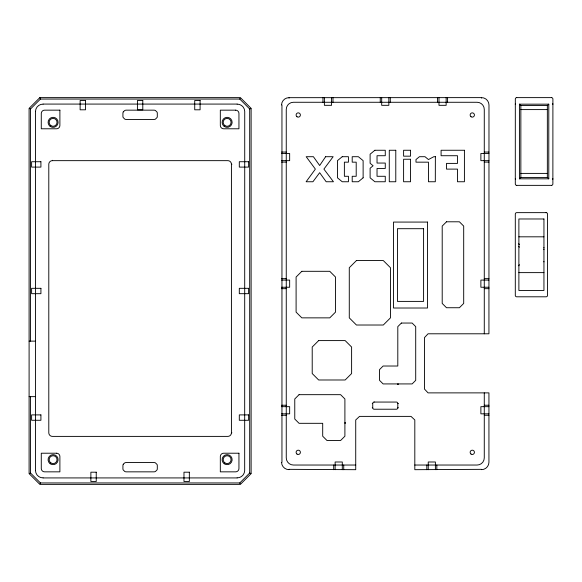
<?xml version="1.0" encoding="UTF-8"?>
<svg xmlns="http://www.w3.org/2000/svg" width="582" height="582" viewBox="0 0 582 582"><rect width="100%" height="100%" fill="white"/><g stroke="black" fill="none" stroke-linecap="round" stroke-linejoin="round"><path stroke-width="0.87" d="M40.1 483.751L40.434 482.944L239.784 482.944L249.685 473.035L249.685 108.965L239.784 99.056L40.434 99.056L30.533 108.965L30.533 341.132M239.784 99.056L240.119 98.249M547.808 105.138L548.782 104.171L548.782 178.82L519.42 178.82L519.42 104.171L548.782 104.171M519.42 178.82L520.388 177.852M249.685 108.965L250.907 108.456M29.718 473.37L30.533 473.035L30.533 396.64M281.557 104.978A7.42 7.42 0 0 1 289.087 97.674L481.452 97.623A7.42 7.42 0 0 1 488.982 104.978L488.938 333.792L428.061 333.792L424.482 337.604L424.482 389.067L428.061 392.879L488.938 392.879L488.938 462.341A7.42 7.42 0 0 1 481.452 469.645M516.729 97.623L551.467 97.623M43.097 104.076L237.129 104.076M515.303 104.28L515.354 104.28A1.433 1.368 0 0 1 515.354 103.902M552.58 104.28L552.893 104.28A1.433 1.368 0 0 0 552.58 103.421M281.95 104.978L281.95 462.341M520.81 105.56L547.386 105.56M520.854 109.591L547.349 109.591M281.601 152.055L286.257 152.055M484.282 152.055L488.938 152.055M281.601 153.488L289.654 153.488L289.654 160.654L281.601 160.654M488.938 153.488L480.877 153.488L480.877 160.654L488.938 160.654M52.38 160.654L227.846 160.654A3.579 3.579 0 0 1 231.425 164.233L231.425 432.804A3.579 3.579 0 0 1 227.846 436.391L52.38 436.391A3.579 3.579 0 0 1 48.793 432.804L48.793 164.233A3.579 3.579 0 0 1 52.38 160.654L52.38 160.305M281.601 162.087L286.257 162.087M484.282 162.087L488.938 162.087M231.432 164.233L231.905 164.233M520.854 173.4L547.349 173.4M520.81 177.43L547.386 177.43M515.317 178.71L515.361 178.71A1.433 1.368 0 0 0 515.354 179.081M552.587 178.71L552.885 178.71A1.433 1.368 0 0 1 552.58 179.569M516.729 185.36L551.467 185.36M518.882 236.816L543.944 236.816M518.882 272.623L543.944 272.623M281.601 278.647L286.257 278.647M484.282 278.647L488.938 278.647M281.601 280.08L289.654 280.08L289.654 287.239L281.601 287.239M488.938 280.08L480.877 280.08L480.877 287.239L488.938 287.239M281.601 288.672L286.257 288.672M484.282 288.672L488.938 288.672M29.1 341.132L35.546 341.132M29.1 396.64L35.546 396.64M374.168 402.06L396.371 402.06A1.433 1.433 0 0 1 397.804 403.493L397.804 407.793A1.433 1.433 0 0 1 396.371 409.226L374.168 409.226A1.433 1.433 0 0 1 372.735 407.793L372.735 403.493A1.433 1.433 0 0 1 374.168 402.06L374.168 401.907M372.254 403.493L372.727 403.493M397.812 403.493L398.43 403.493M281.601 405.232L286.257 405.232M484.282 405.232L488.938 405.232M281.601 406.665L289.654 406.665L289.654 413.831L281.601 413.831M488.938 406.665L480.877 406.665L480.877 413.831L488.938 413.831M372.254 407.793L372.727 407.793M397.812 407.793L398.43 407.793M281.601 415.257L286.257 415.257M484.282 415.257L488.938 415.257M344.908 422.605L345.381 422.605M344.908 423.318L345.381 423.318M231.432 432.804L231.905 432.804M355.726 465.033L293.401 465.033A7.159 7.159 0 0 1 286.264 457.867L286.257 109.452A7.159 7.159 0 0 1 293.401 102.272L477.131 102.279A7.159 7.159 0 0 1 484.275 109.452L484.282 333.792M414.813 465.033L477.131 465.033A7.159 7.159 0 0 0 484.275 457.867L484.282 392.879M43.097 477.924L237.129 477.924M29.718 108.63L30.533 108.965M249.685 473.035L250.907 473.544M519.42 104.171L520.388 105.138M547.808 177.852L548.782 178.82M30.533 473.035L40.434 482.944M239.784 482.944L240.119 483.751M40.1 98.249L40.434 99.056M547.349 105.64L547.349 177.35M520.854 105.64L520.854 177.35M481.452 97.638L481.452 98.111M481.452 469.339L414.813 469.689L414.813 419.964L411.001 416.385L359.538 416.385L355.726 419.964L355.726 469.689L289.087 469.339M447.58 97.623L447.58 102.279M446.147 97.623L446.147 105.327L438.981 105.327L438.981 97.623M437.548 97.623L437.548 102.279M436.835 465.033L436.835 469.689M435.401 469.689L435.401 461.992L428.243 461.992L428.243 469.689M426.81 465.033L426.81 469.689M398.161 383.938L398.161 384.404M397.804 383.938L397.804 384.404M390.282 97.623L390.282 102.279M388.849 97.623L388.849 105.327L381.69 105.327L381.69 97.623M380.257 97.623L380.257 102.279M343.729 465.033L343.729 469.689M342.296 469.689L342.296 461.992L335.137 461.992L335.137 469.689M333.704 465.033L333.704 469.689M332.984 97.623L332.984 102.279M331.551 97.623L331.551 105.327L324.392 105.327L324.392 97.623M322.959 97.623L322.959 102.279M289.087 97.638L289.087 98.111M35.546 111.46L35.546 470.54M543.894 261.485A1.433 1.433 0 0 1 543.944 261.885M519.413 244.731A1.433 1.433 0 0 1 518.882 243.618M518.882 265.821A1.433 1.433 0 0 1 519.413 264.708M543.944 247.554A1.433 1.433 0 0 1 543.894 247.947M519.413 247.161A1.433 1.084 0 0 1 518.882 246.317M543.944 249.3A1.433 1.084 0 0 1 543.894 249.598M551.467 185.382A1.47 1.47 0 0 0 552.878 183.861L552.9 99.129A1.47 1.47 0 0 0 551.467 97.601M516.729 97.601A1.47 1.47 0 0 0 515.325 99.129L515.303 183.861A1.47 1.47 0 0 0 516.729 185.382M289.087 469.645A7.42 7.42 0 0 1 281.557 462.341M35.487 111.46A7.471 7.471 0 0 1 43.097 104.127M237.129 104.127A7.471 7.471 0 0 1 244.731 111.46L244.673 470.54A7.471 7.471 0 0 1 237.129 477.873M43.097 477.873A7.471 7.471 0 0 1 35.487 470.54M435.372 156.704L435.314 181.751L428.454 181.751L428.454 162.167L415.984 162.167L415.984 159.555L419.44 156.704L424.991 156.704L428.454 159.555L433.823 156.704L435.372 156.704M123.304 111.839L123.166 112.122A2.837 2.837 0 0 0 122.918 113.264L122.918 116.371A2.837 2.837 0 0 0 123.166 117.506L124.781 119.121A3.739 3.739 0 0 0 126.359 119.47L153.859 119.47A3.739 3.739 0 0 0 155.438 119.128L157.06 117.513A2.837 2.837 0 0 0 157.3 116.371L157.3 113.264A2.837 2.837 0 0 0 157.06 112.122L155.438 110.507A3.739 3.739 0 0 0 153.859 110.158L126.359 110.158A3.739 3.739 0 0 0 124.781 110.507L123.304 111.839M123.304 464.21L123.166 464.487A2.837 2.837 0 0 0 122.918 465.629L122.918 468.736A2.837 2.837 0 0 0 123.166 469.878L124.781 471.493A3.739 3.739 0 0 0 126.359 471.842L153.859 471.842A3.739 3.739 0 0 0 155.438 471.493L157.06 469.878A2.837 2.837 0 0 0 157.3 468.736L157.3 465.629A2.837 2.837 0 0 0 157.06 464.494L155.438 462.879A3.739 3.739 0 0 0 153.859 462.53L126.359 462.53A3.739 3.739 0 0 0 124.781 462.872L123.304 464.21M325.629 156.704L319.663 165.514L313.4 156.704L306.183 156.704L315.371 169.107L306.125 181.751L312.927 181.751L319.663 172.694L326.167 181.751L333.45 181.751L323.905 169.107L333.151 156.704L325.629 156.704M39.845 97.623L29.1 108.368L29.1 473.632L39.845 484.377L240.381 484.377L251.118 473.632L251.118 108.368L240.381 97.623L39.845 97.623M301.832 271.307L296.1 277.032L296.1 312.127L301.832 317.859L329.761 317.859L335.494 312.127L335.494 277.032L329.761 271.307L301.832 271.307M356.439 260.561L349.28 267.72L349.28 317.859L356.439 325.018L383.298 325.018L390.464 317.859L390.464 267.72L383.298 260.561L356.439 260.561M318.66 340.594L312.214 347.039L312.214 373.542L318.66 379.988L345.162 379.988L351.608 373.542L351.608 347.039L345.162 340.594L318.66 340.594M446.503 221.793L442.204 226.085L442.204 303.433L446.503 307.733L459.394 307.733L463.694 303.433L463.694 226.085L459.394 221.793L446.503 221.793M299.061 394.669L294.768 398.968L294.768 419.018L299.061 423.318L322.697 423.318L322.697 436.209L326.997 440.509L340.601 440.509L344.9 436.209L344.9 398.968L340.601 394.669L299.061 394.669M401.384 323.046L397.804 326.633L397.804 366.02L383.116 366.02L379.537 369.599L379.537 380.344L383.116 383.924L412.129 383.924L415.708 380.344L415.708 326.633L412.129 323.046L401.384 323.046M342.231 156.704L337.458 160.639L337.458 177.816L342.231 181.751L348.436 181.751L348.436 176.288L344.377 176.288L344.377 162.167L348.436 162.167L348.436 156.704L342.231 156.704M374.888 150.258L370.116 154.194L370.116 163.295L373.098 165.754L370.116 168.22L370.116 177.816L374.888 181.751L385.269 181.751L385.269 176.288L377.034 176.288L377.034 168.46L385.269 168.46L385.269 163.055L377.034 163.055L377.034 155.721L385.269 155.721L385.269 150.258L374.888 150.258M363.124 177.816L358.352 181.751L352.205 181.751L352.205 176.288L356.206 176.288L356.206 162.167L352.205 162.167L352.205 156.704L358.352 156.704L363.124 160.639L363.124 177.816M85.503 100.49L80.127 100.49L80.127 109.802L85.503 109.802L85.503 100.49M142.794 100.49L137.425 100.49L137.425 109.802L142.794 109.802L142.794 100.49M200.092 100.49L194.723 100.49L194.723 109.802L200.092 109.802L200.092 100.49M59.895 110.158L44.603 110.158A3.325 3.325 0 0 0 41.278 113.483L41.278 128.782L56.57 128.782A3.325 3.325 0 0 0 59.895 125.457L59.895 110.158M235.623 110.158L220.323 110.158L220.323 125.457A3.325 3.325 0 0 0 223.648 128.782L238.947 128.782L238.947 113.483A3.325 3.325 0 0 0 235.623 110.158M395.782 150.258L389.278 150.258L389.278 181.751L395.782 181.751L395.782 150.258M410.528 150.258L403.602 150.258L403.602 156.165L410.528 156.165L410.528 150.258M464.414 150.258L441.091 150.258L441.091 155.721L457.496 155.721L457.496 163.397L446.518 163.397L446.518 169.107L457.496 169.107L457.496 181.751L464.414 181.751L464.414 150.258M410.528 159.242L403.602 159.242L403.602 181.751L410.528 181.751L410.528 159.242M40.915 161.723L31.61 161.723L31.61 167.099L40.915 167.099L40.915 161.723M248.616 161.723L239.304 161.723L239.304 167.099L248.616 167.099L248.616 161.723M546.098 212.641L516.729 212.641A1.433 1.433 0 0 0 515.303 214.074L515.303 295.365A1.433 1.433 0 0 0 516.729 296.798L546.098 296.798A1.433 1.433 0 0 0 547.531 295.365L547.531 214.074A1.433 1.433 0 0 0 546.098 212.641M543.944 218.978L518.882 218.978L518.882 290.462L543.944 290.462L543.944 218.978M427.523 222.077L393.505 222.077L393.505 308.016L427.523 308.016L427.523 222.077M423.587 228.697L397.441 228.697L397.441 301.396L423.587 301.396L423.587 228.697M40.915 288.316L31.61 288.316L31.61 293.684L40.915 293.684L40.915 288.316M248.616 288.316L239.304 288.316L239.304 293.684L248.616 293.684L248.616 288.316M40.915 414.901L31.61 414.901L31.61 420.277L40.915 420.277L40.915 414.901M248.616 414.901L239.304 414.901L239.304 420.277L248.616 420.277L248.616 414.901M56.57 453.218L41.278 453.218L41.278 468.517A3.325 3.325 0 0 0 44.603 471.842L59.895 471.842L59.895 456.543A3.325 3.325 0 0 0 56.57 453.218M238.947 453.218L223.648 453.218A3.325 3.325 0 0 0 220.323 456.543L220.323 471.842L235.623 471.842A3.325 3.325 0 0 0 238.947 468.517L238.947 453.218M96.241 472.198L90.872 472.198L90.872 481.51L96.241 481.51L96.241 472.198M189.346 472.198L183.977 472.198L183.977 481.51L189.346 481.51L189.346 472.198M471.034 116.742A2.146 2.146 0 0 0 474.425 115.207A2.146 2.146 0 0 0 471.405 113.039A2.146 2.146 0 0 0 471.034 116.742M296.995 116.742A2.146 2.146 0 0 0 300.385 115.207A2.146 2.146 0 0 0 297.366 113.039A2.146 2.146 0 0 0 296.995 116.742M471.034 454.069A2.146 2.146 0 0 0 474.425 452.534A2.146 2.146 0 0 0 471.405 450.366A2.146 2.146 0 0 0 471.034 454.069M296.995 454.069A2.146 2.146 0 0 0 300.385 452.534A2.146 2.146 0 0 0 297.366 450.366A2.146 2.146 0 0 0 296.995 454.069M50.794 125.537A3.936 3.936 0 0 0 57.014 122.729A3.936 3.936 0 0 0 51.471 118.743A3.936 3.936 0 0 0 50.794 125.537M224.827 125.537A3.936 3.936 0 0 0 231.047 122.729A3.936 3.936 0 0 0 225.51 118.743A3.936 3.936 0 0 0 224.827 125.537M224.827 462.865A3.936 3.936 0 0 0 231.047 460.056A3.936 3.936 0 0 0 225.51 456.077A3.936 3.936 0 0 0 224.827 462.865M50.794 462.865A3.936 3.936 0 0 0 57.014 460.056A3.936 3.936 0 0 0 51.471 456.077A3.936 3.936 0 0 0 50.794 462.865M50.168 126.403A5.012 5.012 0 0 0 58.084 122.831A5.012 5.012 0 0 0 51.027 117.768A5.012 5.012 0 0 0 50.168 126.403M224.201 463.738A5.012 5.012 0 0 0 232.116 460.166A5.012 5.012 0 0 0 225.067 455.095A5.012 5.012 0 0 0 224.201 463.738M224.201 126.403A5.012 5.012 0 0 0 232.116 122.831A5.012 5.012 0 0 0 225.067 117.768A5.012 5.012 0 0 0 224.201 126.403M50.168 463.738A5.012 5.012 0 0 0 58.084 460.166A5.012 5.012 0 0 0 51.027 455.095A5.012 5.012 0 0 0 50.168 463.738"/></g></svg>
